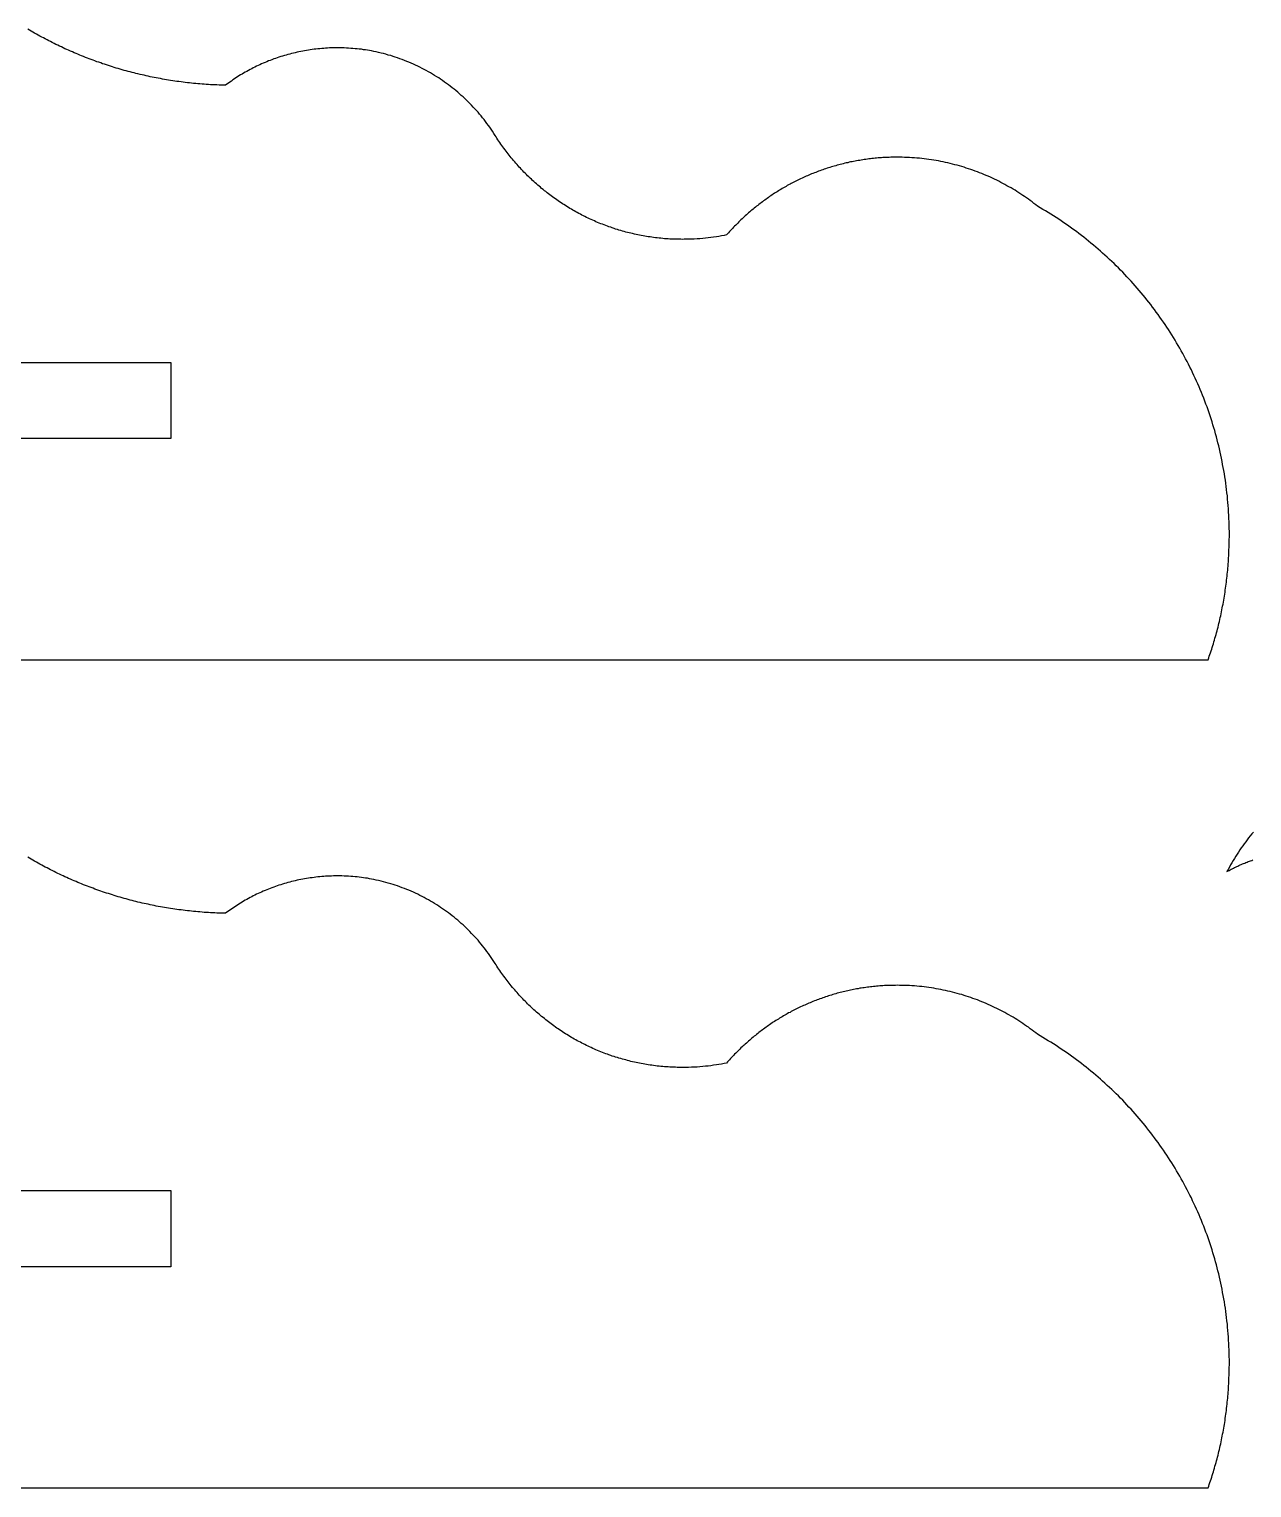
# Model space of a CAD drawing. Extents: x 25 to 747, y 34 to 1185.
# Drawn here: x 516.3 to 615.1, y 321.7 to 439.6 of the extents above; entities that cross this region are included whole.
import ezdxf

# ---------------------------------------------------------------- set-up
doc = ezdxf.new("R2010")
doc.units = 0
doc.layers.add('Default_Layer', color=1, linetype='CONTINUOUS')

msp = doc.modelspace()

# ---------------------------------------------------------------- linework, layer by layer
at = {"layer": 'Default_Layer'}
for points in [[(458.64, 388.65), (611.56, 388.65), (611.61, 388.79), (611.66, 388.93), (611.71, 389.07), (611.76, 389.22), (611.81, 389.36), (611.86, 389.51), (611.9, 389.65), (611.95, 389.8), (611.99, 389.94), (612.04, 390.09), (612.08, 390.24), (612.12, 390.39), (612.17, 390.53), (612.21, 390.68), (612.25, 390.83), (612.29, 390.98), (612.33, 391.13), (612.37, 391.29), (612.4, 391.44), (612.44, 391.59), (612.48, 391.74), (612.51, 391.9), (612.55, 392.05), (612.58, 392.21), (612.62, 392.36), (612.65, 392.52), (612.68, 392.67), (612.71, 392.83), (612.74, 392.99), (612.77, 393.15), (612.8, 393.3), (612.83, 393.46), (612.85, 393.62), (612.88, 393.78), (612.91, 393.94), (612.93, 394.1), (612.95, 394.26), (612.98, 394.42), (613, 394.59), (613.02, 394.75), (613.04, 394.91), (613.06, 395.07), (613.08, 395.24), (613.1, 395.4), (613.11, 395.56), (613.13, 395.73), (613.15, 395.89), (613.16, 396.06), (613.18, 396.22), (613.19, 396.39), (613.2, 396.55), (613.21, 396.72), (613.22, 396.89), (613.23, 397.05), (613.24, 397.22), (613.25, 397.39), (613.25, 397.55), (613.26, 397.72), (613.27, 397.89), (613.27, 398.06), (613.27, 398.23), (613.27, 398.4), (613.28, 398.56), (613.28, 398.73), (613.28, 399), (613.27, 399.26), (613.27, 399.53), (613.26, 399.79), (613.25, 400.06), (613.24, 400.32), (613.22, 400.58), (613.2, 400.84), (613.19, 401.1), (613.16, 401.36), (613.14, 401.62), (613.12, 401.88), (613.09, 402.14), (613.06, 402.4), (613.03, 402.65), (612.99, 402.91), (612.96, 403.17), (612.92, 403.42), (612.88, 403.67), (612.84, 403.93), (612.79, 404.18), (612.74, 404.43), (612.7, 404.68), (612.65, 404.94), (612.59, 405.19), (612.54, 405.43), (612.48, 405.68), (612.42, 405.93), (612.36, 406.18), (612.3, 406.42), (612.23, 406.67), (612.17, 406.91), (612.1, 407.16), (612.03, 407.4), (611.95, 407.64), (611.88, 407.88), (611.8, 408.12), (611.72, 408.36), (611.64, 408.6), (611.56, 408.84), (611.48, 409.08), (611.39, 409.31), (611.3, 409.55), (611.21, 409.78), (611.12, 410.02), (611.02, 410.25), (610.93, 410.48), (610.83, 410.71), (610.73, 410.94), (610.63, 411.17), (610.53, 411.4), (610.42, 411.62), (610.31, 411.85), (610.21, 412.07), (610.1, 412.3), (609.98, 412.52), (609.87, 412.74), (609.75, 412.96), (609.64, 413.18), (609.52, 413.4), (609.4, 413.62), (609.27, 413.83), (609.15, 414.05), (609.02, 414.26), (608.9, 414.47), (608.77, 414.69), (608.63, 414.9), (608.5, 415.11), (608.37, 415.32), (608.23, 415.52), (608.09, 415.73), (607.95, 415.93), (607.81, 416.14), (607.67, 416.34), (607.52, 416.54), (607.38, 416.74), (607.23, 416.94), (607.08, 417.14), (606.93, 417.34), (606.78, 417.53), (606.62, 417.73), (606.47, 417.92), (606.31, 418.11), (606.15, 418.3), (605.99, 418.49), (605.83, 418.68), (605.67, 418.87), (605.5, 419.05), (605.34, 419.23), (605.17, 419.42), (605, 419.6), (604.83, 419.78), (604.66, 419.96), (604.48, 420.13), (604.31, 420.31), (604.13, 420.49), (603.96, 420.66), (603.78, 420.83), (603.6, 421), (603.41, 421.17), (603.23, 421.34), (603.04, 421.5), (602.86, 421.67), (602.67, 421.83), (602.48, 421.99), (602.29, 422.15), (602.1, 422.31), (601.91, 422.47), (601.71, 422.63), (601.52, 422.78), (601.32, 422.93), (601.12, 423.09), (600.92, 423.24), (600.72, 423.38), (600.52, 423.53), (600.32, 423.68), (600.11, 423.82), (599.91, 423.96), (599.7, 424.1), (599.49, 424.24), (599.28, 424.38), (599.07, 424.51), (598.86, 424.65), (598.64, 424.78), (598.43, 424.91), (598.21, 425.04), (598, 425.17), (597.78, 425.3), (597.64, 425.41), (597.49, 425.52), (597.34, 425.64), (597.19, 425.75), (597.04, 425.86), (596.89, 425.96), (596.74, 426.07), (596.58, 426.17), (596.43, 426.28), (596.27, 426.38), (596.12, 426.48), (595.96, 426.58), (595.8, 426.67), (595.64, 426.77), (595.47, 426.86), (595.31, 426.95), (595.15, 427.04), (594.98, 427.13), (594.82, 427.22), (594.65, 427.31), (594.48, 427.39), (594.31, 427.47), (594.14, 427.55), (593.97, 427.63), (593.8, 427.71), (593.62, 427.78), (593.45, 427.86), (593.27, 427.93), (593.1, 428), (592.92, 428.07), (592.74, 428.13), (592.56, 428.2), (592.38, 428.26), (592.2, 428.32), (592.02, 428.38), (591.84, 428.44), (591.66, 428.5), (591.47, 428.55), (591.29, 428.6), (591.1, 428.65), (590.92, 428.7), (590.73, 428.75), (590.54, 428.79), (590.35, 428.83), (590.16, 428.87), (589.97, 428.91), (589.78, 428.95), (589.59, 428.98), (589.4, 429.01), (589.2, 429.04), (589.01, 429.07), (588.81, 429.1), (588.62, 429.12), (588.42, 429.15), (588.23, 429.17), (588.03, 429.18), (587.83, 429.2), (587.63, 429.21), (587.43, 429.23), (587.24, 429.24), (587.04, 429.24), (586.83, 429.25), (586.63, 429.25), (586.43, 429.25), (586.3, 429.25), (586.18, 429.25), (586.05, 429.25), (585.92, 429.25), (585.79, 429.24), (585.66, 429.24), (585.54, 429.23), (585.41, 429.23), (585.28, 429.22), (585.16, 429.21), (585.03, 429.2), (584.9, 429.19), (584.78, 429.18), (584.65, 429.17), (584.53, 429.15), (584.4, 429.14), (584.28, 429.13), (584.15, 429.11), (584.03, 429.1), (583.9, 429.08), (583.78, 429.06), (583.66, 429.04), (583.53, 429.02), (583.41, 429), (583.29, 428.98), (583.16, 428.96), (583.04, 428.94), (582.92, 428.92), (582.8, 428.89), (582.68, 428.87), (582.56, 428.84), (582.44, 428.81), (582.32, 428.79), (582.2, 428.76), (582.08, 428.73), (581.96, 428.7), (581.84, 428.67), (581.72, 428.64), (581.6, 428.61), (581.48, 428.57), (581.36, 428.54), (581.25, 428.51), (581.13, 428.47), (581.01, 428.43), (580.89, 428.4), (580.78, 428.36), (580.66, 428.32), (580.55, 428.28), (580.43, 428.24), (580.32, 428.2), (580.2, 428.16), (580.09, 428.12), (579.97, 428.08), (579.86, 428.03), (579.75, 427.99), (579.63, 427.94), (579.52, 427.9), (579.41, 427.85), (579.3, 427.8), (579.19, 427.76), (579.08, 427.71), (578.97, 427.66), (578.86, 427.61), (578.75, 427.56), (578.64, 427.51), (578.53, 427.46), (578.42, 427.4), (578.31, 427.35), (578.2, 427.29), (578.09, 427.24), (577.99, 427.18), (577.88, 427.13), (577.78, 427.07), (577.67, 427.01), (577.56, 426.96), (577.46, 426.9), (577.35, 426.84), (577.25, 426.78), (577.15, 426.72), (577.04, 426.65), (576.94, 426.59), (576.84, 426.53), (576.74, 426.46), (576.64, 426.4), (576.53, 426.34), (576.43, 426.27), (576.33, 426.2), (576.23, 426.14), (576.13, 426.07), (576.04, 426), (575.94, 425.93), (575.84, 425.86), (575.74, 425.79), (575.65, 425.72), (575.55, 425.65), (575.45, 425.58), (575.36, 425.51), (575.26, 425.43), (575.17, 425.36), (575.07, 425.29), (574.98, 425.21), (574.89, 425.14), (574.8, 425.06), (574.7, 424.98), (574.61, 424.91), (574.52, 424.83), (574.43, 424.75), (574.34, 424.67), (574.25, 424.59), (574.16, 424.51), (574.07, 424.43), (573.99, 424.35), (573.9, 424.27), (573.81, 424.18), (573.73, 424.1), (573.64, 424.02), (573.55, 423.93), (573.47, 423.85), (573.39, 423.76), (573.3, 423.68), (573.22, 423.59), (573.14, 423.5), (573.05, 423.42), (572.97, 423.33), (572.89, 423.24), (572.81, 423.15), (572.73, 423.06), (572.65, 422.97), (572.45, 422.93), (572.25, 422.89), (572.04, 422.85), (571.83, 422.82), (571.61, 422.79), (571.39, 422.76), (571.17, 422.73), (570.95, 422.71), (570.73, 422.69), (570.5, 422.67), (570.27, 422.65), (570.04, 422.64), (569.81, 422.63), (569.58, 422.62), (569.34, 422.62), (569.23, 422.62), (569.11, 422.61), (568.96, 422.62), (568.81, 422.62), (568.66, 422.62), (568.52, 422.62), (568.37, 422.63), (568.22, 422.64), (568.07, 422.64), (567.93, 422.65), (567.78, 422.66), (567.63, 422.67), (567.49, 422.69), (567.34, 422.7), (567.2, 422.72), (567.05, 422.73), (566.91, 422.75), (566.76, 422.77), (566.62, 422.79), (566.48, 422.81), (566.33, 422.83), (566.19, 422.85), (566.05, 422.88), (565.91, 422.9), (565.76, 422.93), (565.62, 422.96), (565.48, 422.98), (565.34, 423.01), (565.2, 423.04), (565.06, 423.08), (564.92, 423.11), (564.78, 423.14), (564.65, 423.18), (564.51, 423.21), (564.37, 423.25), (564.23, 423.29), (564.1, 423.33), (563.96, 423.37), (563.83, 423.41), (563.69, 423.45), (563.56, 423.5), (563.42, 423.54), (563.29, 423.59), (563.15, 423.63), (563.02, 423.68), (562.89, 423.73), (562.76, 423.78), (562.62, 423.83), (562.49, 423.88), (562.36, 423.93), (562.23, 423.99), (562.1, 424.04), (561.98, 424.1), (561.85, 424.16), (561.72, 424.21), (561.59, 424.27), (561.46, 424.33), (561.34, 424.39), (561.21, 424.45), (561.09, 424.52), (560.96, 424.58), (560.84, 424.65), (560.72, 424.71), (560.59, 424.78), (560.47, 424.84), (560.35, 424.91), (560.23, 424.98), (560.11, 425.05), (559.99, 425.12), (559.87, 425.19), (559.75, 425.27), (559.63, 425.34), (559.51, 425.42), (559.39, 425.49), (559.28, 425.57), (559.16, 425.65), (559.05, 425.72), (558.93, 425.8), (558.82, 425.88), (558.7, 425.96), (558.59, 426.05), (558.48, 426.13), (558.37, 426.21), (558.26, 426.3), (558.15, 426.38), (558.04, 426.47), (557.93, 426.55), (557.82, 426.64), (557.71, 426.73), (557.61, 426.82), (557.5, 426.91), (557.4, 427), (557.29, 427.09), (557.19, 427.19), (557.08, 427.28), (556.98, 427.37), (556.88, 427.47), (556.78, 427.56), (556.68, 427.66), (556.58, 427.76), (556.48, 427.86), (556.38, 427.96), (556.28, 428.05), (556.19, 428.16), (556.09, 428.26), (556, 428.36), (555.9, 428.46), (555.81, 428.56), (555.72, 428.67), (555.62, 428.77), (555.53, 428.88), (555.44, 428.99), (555.35, 429.09), (555.26, 429.2), (555.17, 429.31), (555.09, 429.42), (555, 429.53), (554.92, 429.64), (554.83, 429.75), (554.75, 429.86), (554.66, 429.98), (554.58, 430.09), (554.5, 430.2), (554.42, 430.32), (554.34, 430.43), (554.26, 430.55), (554.18, 430.67), (554.1, 430.78), (554.03, 430.9), (553.95, 431.02), (553.85, 431.18), (553.74, 431.35), (553.63, 431.51), (553.52, 431.67), (553.41, 431.82), (553.29, 431.98), (553.18, 432.14), (553.06, 432.29), (552.94, 432.44), (552.82, 432.59), (552.69, 432.74), (552.57, 432.88), (552.44, 433.03), (552.31, 433.17), (552.18, 433.31), (552.05, 433.45), (551.92, 433.59), (551.78, 433.73), (551.64, 433.86), (551.5, 433.99), (551.36, 434.12), (551.22, 434.25), (551.08, 434.38), (550.93, 434.51), (550.78, 434.63), (550.64, 434.75), (550.49, 434.87), (550.33, 434.99), (550.18, 435.11), (550.02, 435.22), (549.87, 435.33), (549.71, 435.44), (549.55, 435.55), (549.39, 435.66), (549.23, 435.76), (549.06, 435.86), (548.9, 435.96), (548.73, 436.06), (548.56, 436.16), (548.39, 436.25), (548.22, 436.34), (548.05, 436.43), (547.88, 436.52), (547.7, 436.6), (547.53, 436.69), (547.35, 436.77), (547.17, 436.85), (546.99, 436.92), (546.81, 437), (546.63, 437.07), (546.44, 437.14), (546.26, 437.21), (546.07, 437.27), (545.88, 437.34), (545.7, 437.4), (545.51, 437.46), (545.32, 437.51), (545.12, 437.57), (544.93, 437.62), (544.74, 437.67), (544.54, 437.71), (544.35, 437.76), (544.15, 437.8), (543.95, 437.84), (543.79, 437.87), (543.63, 437.89), (543.47, 437.92), (543.31, 437.94), (543.14, 437.97), (542.97, 437.99), (542.8, 438.01), (542.63, 438.02), (542.46, 438.04), (542.28, 438.05), (542.11, 438.06), (541.93, 438.07), (541.75, 438.08), (541.57, 438.09), (541.39, 438.09), (541.2, 438.09), (541.05, 438.09), (540.89, 438.09), (540.73, 438.08), (540.57, 438.08), (540.41, 438.07), (540.25, 438.06), (540.1, 438.05), (539.94, 438.04), (539.78, 438.02), (539.63, 438.01), (539.47, 437.99), (539.32, 437.97), (539.16, 437.95), (539.01, 437.93), (538.86, 437.91), (538.7, 437.88), (538.55, 437.86), (538.4, 437.83), (538.25, 437.8), (538.1, 437.77), (537.95, 437.74), (537.8, 437.7), (537.65, 437.67), (537.5, 437.63), (537.35, 437.59), (537.21, 437.55), (537.06, 437.51), (536.92, 437.47), (536.77, 437.43), (536.63, 437.38), (536.48, 437.33), (536.34, 437.29), (536.2, 437.24), (536.06, 437.19), (535.91, 437.13), (535.77, 437.08), (535.63, 437.03), (535.5, 436.97), (535.36, 436.91), (535.22, 436.85), (535.08, 436.79), (534.95, 436.73), (534.81, 436.67), (534.68, 436.6), (534.54, 436.54), (534.41, 436.47), (534.28, 436.4), (534.15, 436.34), (534.02, 436.27), (533.89, 436.19), (533.76, 436.12), (533.63, 436.05), (533.5, 435.97), (533.38, 435.9), (533.25, 435.82), (533.13, 435.74), (533.01, 435.66), (532.88, 435.58), (532.76, 435.5), (532.64, 435.41), (532.52, 435.33), (532.4, 435.24), (532.28, 435.16), (532.17, 435.07), (531.99, 435.07), (531.82, 435.08), (531.65, 435.08), (531.47, 435.09), (531.3, 435.1), (531.13, 435.11), (530.96, 435.11), (530.78, 435.12), (530.61, 435.14), (530.44, 435.15), (530.27, 435.16), (530.1, 435.17), (529.93, 435.19), (529.76, 435.2), (529.59, 435.22), (529.42, 435.24), (529.25, 435.26), (529.08, 435.27), (528.91, 435.29), (528.74, 435.32), (528.57, 435.34), (528.4, 435.36), (528.23, 435.38), (528.06, 435.41), (527.9, 435.43), (527.73, 435.46), (527.56, 435.48), (527.4, 435.51), (527.23, 435.54), (527.06, 435.57), (526.9, 435.6), (526.73, 435.63), (526.57, 435.66), (526.4, 435.69), (526.24, 435.72), (526.07, 435.76), (525.91, 435.79), (525.75, 435.83), (525.58, 435.87), (525.42, 435.9), (525.26, 435.94), (525.09, 435.98), (524.93, 436.02), (524.77, 436.06), (524.61, 436.1), (524.45, 436.14), (524.29, 436.19), (524.13, 436.23), (523.97, 436.27), (523.81, 436.32), (523.65, 436.36), (523.49, 436.41), (523.33, 436.46), (523.17, 436.51), (523.02, 436.56), (522.86, 436.61), (522.7, 436.66), (522.54, 436.71), (522.39, 436.76), (522.23, 436.81), (522.08, 436.87), (521.92, 436.92), (521.77, 436.97), (521.61, 437.03), (521.46, 437.09), (521.3, 437.14), (521.15, 437.2), (521, 437.26), (520.85, 437.32), (520.69, 437.38), (520.54, 437.44), (520.39, 437.5), (520.24, 437.57), (520.09, 437.63), (519.94, 437.69), (519.79, 437.76), (519.64, 437.82), (519.49, 437.89), (519.34, 437.96), (519.19, 438.02), (519.05, 438.09), (518.9, 438.16), (518.75, 438.23), (518.61, 438.3), (518.46, 438.37), (518.31, 438.44), (518.17, 438.51), (518.02, 438.59), (517.88, 438.66), (517.74, 438.74), (517.59, 438.81), (517.45, 438.89), (517.31, 438.96), (517.17, 439.04), (517.02, 439.12), (516.88, 439.2), (516.74, 439.28), (516.6, 439.36), (516.46, 439.44), (516.32, 439.52), (516.18, 439.6)], [(456.7, 412.67), (527.74, 412.67), (527.74, 406.52), (527.74, 406.52), (455.8, 406.52)], [(615.22, 374.73), (615.09, 374.58), (614.97, 374.42), (614.84, 374.26), (614.72, 374.1), (614.6, 373.94), (614.48, 373.78), (614.36, 373.61), (614.24, 373.45), (614.13, 373.28), (614.01, 373.11), (613.9, 372.94), (613.8, 372.77), (613.69, 372.6), (613.58, 372.42), (613.48, 372.25), (613.38, 372.07), (613.28, 371.89), (613.19, 371.71), (613.09, 371.53), (613.18, 371.58), (613.26, 371.62), (613.35, 371.67), (613.44, 371.72), (613.52, 371.76), (613.61, 371.81), (613.7, 371.85), (613.79, 371.9), (613.88, 371.94), (613.97, 371.98), (614.06, 372.03), (614.15, 372.07), (614.24, 372.11), (614.34, 372.15), (614.43, 372.19), (614.52, 372.22), (614.61, 372.26), (614.71, 372.3), (614.8, 372.34), (614.9, 372.37), (614.99, 372.41), (615.09, 372.44), (615.18, 372.47)], [(458.64, 321.74), (611.56, 321.74), (611.61, 321.88), (611.66, 322.02), (611.71, 322.17), (611.76, 322.31), (611.81, 322.45), (611.86, 322.6), (611.9, 322.74), (611.95, 322.89), (611.99, 323.03), (612.04, 323.18), (612.08, 323.33), (612.12, 323.48), (612.17, 323.63), (612.21, 323.78), (612.25, 323.93), (612.29, 324.08), (612.33, 324.23), (612.37, 324.38), (612.4, 324.53), (612.44, 324.68), (612.48, 324.84), (612.51, 324.99), (612.55, 325.14), (612.58, 325.3), (612.62, 325.45), (612.65, 325.61), (612.68, 325.77), (612.71, 325.92), (612.74, 326.08), (612.77, 326.24), (612.8, 326.4), (612.83, 326.55), (612.85, 326.71), (612.88, 326.87), (612.91, 327.03), (612.93, 327.19), (612.95, 327.35), (612.98, 327.52), (613, 327.68), (613.02, 327.84), (613.04, 328), (613.06, 328.16), (613.08, 328.33), (613.1, 328.49), (613.11, 328.65), (613.13, 328.82), (613.15, 328.98), (613.16, 329.15), (613.18, 329.31), (613.19, 329.48), (613.2, 329.64), (613.21, 329.81), (613.22, 329.98), (613.23, 330.14), (613.24, 330.31), (613.25, 330.48), (613.25, 330.65), (613.26, 330.81), (613.27, 330.98), (613.27, 331.15), (613.27, 331.32), (613.27, 331.49), (613.28, 331.66), (613.28, 331.83), (613.28, 332.09), (613.27, 332.36), (613.27, 332.62), (613.26, 332.88), (613.25, 333.15), (613.24, 333.41), (613.22, 333.67), (613.2, 333.93), (613.19, 334.19), (613.16, 334.45), (613.14, 334.71), (613.12, 334.97), (613.09, 335.23), (613.06, 335.49), (613.03, 335.75), (612.99, 336), (612.96, 336.26), (612.92, 336.51), (612.88, 336.77), (612.84, 337.02), (612.79, 337.27), (612.74, 337.53), (612.7, 337.78), (612.65, 338.03), (612.59, 338.28), (612.54, 338.53), (612.48, 338.77), (612.42, 339.02), (612.36, 339.27), (612.3, 339.52), (612.23, 339.76), (612.17, 340.01), (612.1, 340.25), (612.03, 340.49), (611.95, 340.73), (611.88, 340.98), (611.8, 341.22), (611.72, 341.46), (611.64, 341.69), (611.56, 341.93), (611.48, 342.17), (611.39, 342.4), (611.3, 342.64), (611.21, 342.87), (611.12, 343.11), (611.02, 343.34), (610.93, 343.57), (610.83, 343.8), (610.73, 344.03), (610.63, 344.26), (610.53, 344.49), (610.42, 344.71), (610.31, 344.94), (610.21, 345.16), (610.1, 345.39), (609.98, 345.61), (609.87, 345.83), (609.75, 346.05), (609.64, 346.27), (609.52, 346.49), (609.4, 346.71), (609.27, 346.92), (609.15, 347.14), (609.02, 347.35), (608.9, 347.57), (608.77, 347.78), (608.63, 347.99), (608.5, 348.2), (608.37, 348.41), (608.23, 348.61), (608.09, 348.82), (607.95, 349.03), (607.81, 349.23), (607.67, 349.43), (607.52, 349.63), (607.38, 349.83), (607.23, 350.03), (607.08, 350.23), (606.93, 350.43), (606.78, 350.62), (606.62, 350.82), (606.47, 351.01), (606.31, 351.2), (606.15, 351.39), (605.99, 351.58), (605.83, 351.77), (605.67, 351.96), (605.5, 352.14), (605.34, 352.33), (605.17, 352.51), (605, 352.69), (604.83, 352.87), (604.66, 353.05), (604.48, 353.23), (604.31, 353.4), (604.13, 353.58), (603.96, 353.75), (603.78, 353.92), (603.6, 354.09), (603.41, 354.26), (603.23, 354.43), (603.04, 354.6), (602.86, 354.76), (602.67, 354.92), (602.48, 355.09), (602.29, 355.25), (602.1, 355.41), (601.91, 355.56), (601.71, 355.72), (601.52, 355.87), (601.32, 356.03), (601.12, 356.18), (600.92, 356.33), (600.72, 356.48), (600.52, 356.62), (600.32, 356.77), (600.11, 356.91), (599.91, 357.05), (599.7, 357.19), (599.49, 357.33), (599.28, 357.47), (599.07, 357.61), (598.86, 357.74), (598.64, 357.87), (598.43, 358), (598.21, 358.13), (598, 358.26), (597.78, 358.39), (597.64, 358.5), (597.49, 358.62), (597.34, 358.73), (597.19, 358.84), (597.04, 358.95), (596.89, 359.05), (596.74, 359.16), (596.58, 359.27), (596.43, 359.37), (596.27, 359.47), (596.12, 359.57), (595.96, 359.67), (595.8, 359.77), (595.64, 359.86), (595.47, 359.95), (595.31, 360.05), (595.15, 360.14), (594.98, 360.23), (594.82, 360.31), (594.65, 360.4), (594.48, 360.48), (594.31, 360.56), (594.14, 360.64), (593.97, 360.72), (593.8, 360.8), (593.62, 360.88), (593.45, 360.95), (593.27, 361.02), (593.1, 361.09), (592.92, 361.16), (592.74, 361.23), (592.56, 361.29), (592.38, 361.35), (592.2, 361.42), (592.02, 361.47), (591.84, 361.53), (591.66, 361.59), (591.47, 361.64), (591.29, 361.69), (591.1, 361.74), (590.92, 361.79), (590.73, 361.84), (590.54, 361.88), (590.35, 361.92), (590.16, 361.96), (589.97, 362), (589.78, 362.04), (589.59, 362.07), (589.4, 362.11), (589.2, 362.14), (589.01, 362.16), (588.81, 362.19), (588.62, 362.22), (588.42, 362.24), (588.23, 362.26), (588.03, 362.28), (587.83, 362.29), (587.63, 362.31), (587.43, 362.32), (587.24, 362.33), (587.04, 362.34), (586.83, 362.34), (586.63, 362.34), (586.43, 362.35), (586.3, 362.34), (586.18, 362.34), (586.05, 362.34), (585.92, 362.34), (585.79, 362.33), (585.66, 362.33), (585.54, 362.32), (585.41, 362.32), (585.28, 362.31), (585.16, 362.3), (585.03, 362.29), (584.9, 362.28), (584.78, 362.27), (584.65, 362.26), (584.53, 362.25), (584.4, 362.23), (584.28, 362.22), (584.15, 362.2), (584.03, 362.19), (583.9, 362.17), (583.78, 362.15), (583.66, 362.14), (583.53, 362.12), (583.41, 362.1), (583.29, 362.07), (583.16, 362.05), (583.04, 362.03), (582.92, 362.01), (582.8, 361.98), (582.68, 361.96), (582.56, 361.93), (582.44, 361.91), (582.32, 361.88), (582.2, 361.85), (582.08, 361.82), (581.96, 361.79), (581.84, 361.76), (581.72, 361.73), (581.6, 361.7), (581.48, 361.66), (581.36, 361.63), (581.25, 361.6), (581.13, 361.56), (581.01, 361.53), (580.89, 361.49), (580.78, 361.45), (580.66, 361.41), (580.55, 361.37), (580.43, 361.33), (580.32, 361.29), (580.2, 361.25), (580.09, 361.21), (579.97, 361.17), (579.86, 361.12), (579.75, 361.08), (579.63, 361.04), (579.52, 360.99), (579.41, 360.94), (579.3, 360.9), (579.19, 360.85), (579.08, 360.8), (578.97, 360.75), (578.86, 360.7), (578.75, 360.65), (578.64, 360.6), (578.53, 360.55), (578.42, 360.49), (578.31, 360.44), (578.2, 360.39), (578.09, 360.33), (577.99, 360.28), (577.88, 360.22), (577.78, 360.16), (577.67, 360.11), (577.56, 360.05), (577.46, 359.99), (577.35, 359.93), (577.25, 359.87), (577.15, 359.81), (577.04, 359.75), (576.94, 359.68), (576.84, 359.62), (576.74, 359.56), (576.64, 359.49), (576.53, 359.43), (576.43, 359.36), (576.33, 359.3), (576.23, 359.23), (576.13, 359.16), (576.04, 359.09), (575.94, 359.02), (575.84, 358.96), (575.74, 358.89), (575.65, 358.81), (575.55, 358.74), (575.45, 358.67), (575.36, 358.6), (575.26, 358.53), (575.17, 358.45), (575.07, 358.38), (574.98, 358.3), (574.89, 358.23), (574.8, 358.15), (574.7, 358.07), (574.61, 358), (574.52, 357.92), (574.43, 357.84), (574.34, 357.76), (574.25, 357.68), (574.16, 357.6), (574.07, 357.52), (573.99, 357.44), (573.9, 357.36), (573.81, 357.28), (573.73, 357.19), (573.64, 357.11), (573.55, 357.02), (573.47, 356.94), (573.39, 356.85), (573.3, 356.77), (573.22, 356.68), (573.14, 356.59), (573.05, 356.51), (572.97, 356.42), (572.89, 356.33), (572.81, 356.24), (572.73, 356.15), (572.65, 356.06), (572.45, 356.02), (572.25, 355.98), (572.04, 355.95), (571.83, 355.91), (571.61, 355.88), (571.39, 355.85), (571.17, 355.82), (570.95, 355.8), (570.73, 355.78), (570.5, 355.76), (570.27, 355.74), (570.04, 355.73), (569.81, 355.72), (569.58, 355.71), (569.34, 355.71), (569.23, 355.71), (569.11, 355.71), (568.96, 355.71), (568.81, 355.71), (568.66, 355.71), (568.52, 355.72), (568.37, 355.72), (568.22, 355.73), (568.07, 355.74), (567.93, 355.75), (567.78, 355.76), (567.63, 355.77), (567.49, 355.78), (567.34, 355.79), (567.2, 355.81), (567.05, 355.82), (566.91, 355.84), (566.76, 355.86), (566.62, 355.88), (566.48, 355.9), (566.33, 355.92), (566.19, 355.94), (566.05, 355.97), (565.91, 355.99), (565.76, 356.02), (565.62, 356.05), (565.48, 356.08), (565.34, 356.11), (565.2, 356.14), (565.06, 356.17), (564.92, 356.2), (564.78, 356.23), (564.65, 356.27), (564.51, 356.31), (564.37, 356.34), (564.23, 356.38), (564.1, 356.42), (563.96, 356.46), (563.83, 356.5), (563.69, 356.54), (563.56, 356.59), (563.42, 356.63), (563.29, 356.68), (563.15, 356.73), (563.02, 356.77), (562.89, 356.82), (562.76, 356.87), (562.62, 356.92), (562.49, 356.97), (562.36, 357.03), (562.23, 357.08), (562.1, 357.14), (561.98, 357.19), (561.85, 357.25), (561.72, 357.31), (561.59, 357.36), (561.46, 357.42), (561.34, 357.48), (561.21, 357.55), (561.09, 357.61), (560.96, 357.67), (560.84, 357.74), (560.72, 357.8), (560.59, 357.87), (560.47, 357.94), (560.35, 358), (560.23, 358.07), (560.11, 358.14), (559.99, 358.21), (559.87, 358.29), (559.75, 358.36), (559.63, 358.43), (559.51, 358.51), (559.39, 358.58), (559.28, 358.66), (559.16, 358.74), (559.05, 358.82), (558.93, 358.89), (558.82, 358.97), (558.7, 359.06), (558.59, 359.14), (558.48, 359.22), (558.37, 359.3), (558.26, 359.39), (558.15, 359.47), (558.04, 359.56), (557.93, 359.65), (557.82, 359.73), (557.71, 359.82), (557.61, 359.91), (557.5, 360), (557.4, 360.09), (557.29, 360.18), (557.19, 360.28), (557.08, 360.37), (556.98, 360.46), (556.88, 360.56), (556.78, 360.66), (556.68, 360.75), (556.58, 360.85), (556.48, 360.95), (556.38, 361.05), (556.28, 361.15), (556.19, 361.25), (556.09, 361.35), (556, 361.45), (555.9, 361.55), (555.81, 361.66), (555.72, 361.76), (555.62, 361.87), (555.53, 361.97), (555.44, 362.08), (555.35, 362.18), (555.26, 362.29), (555.17, 362.4), (555.09, 362.51), (555, 362.62), (554.92, 362.73), (554.83, 362.84), (554.75, 362.95), (554.66, 363.07), (554.58, 363.18), (554.5, 363.3), (554.42, 363.41), (554.34, 363.53), (554.26, 363.64), (554.18, 363.76), (554.1, 363.88), (554.03, 363.99), (553.95, 364.11), (553.85, 364.28), (553.74, 364.44), (553.63, 364.6), (553.52, 364.76), (553.41, 364.92), (553.29, 365.07), (553.18, 365.23), (553.06, 365.38), (552.94, 365.53), (552.82, 365.68), (552.69, 365.83), (552.57, 365.98), (552.44, 366.12), (552.31, 366.26), (552.18, 366.4), (552.05, 366.54), (551.92, 366.68), (551.78, 366.82), (551.64, 366.95), (551.5, 367.09), (551.36, 367.22), (551.22, 367.35), (551.08, 367.47), (550.93, 367.6), (550.78, 367.72), (550.64, 367.84), (550.49, 367.96), (550.33, 368.08), (550.18, 368.2), (550.02, 368.31), (549.87, 368.42), (549.71, 368.53), (549.55, 368.64), (549.39, 368.75), (549.23, 368.85), (549.06, 368.95), (548.9, 369.05), (548.73, 369.15), (548.56, 369.25), (548.39, 369.34), (548.22, 369.43), (548.05, 369.52), (547.88, 369.61), (547.7, 369.7), (547.53, 369.78), (547.35, 369.86), (547.17, 369.94), (546.99, 370.02), (546.81, 370.09), (546.63, 370.16), (546.44, 370.23), (546.26, 370.3), (546.07, 370.37), (545.88, 370.43), (545.7, 370.49), (545.51, 370.55), (545.32, 370.6), (545.12, 370.66), (544.93, 370.71), (544.74, 370.76), (544.54, 370.8), (544.35, 370.85), (544.15, 370.89), (543.95, 370.93), (543.79, 370.96), (543.63, 370.99), (543.47, 371.01), (543.31, 371.04), (543.14, 371.06), (542.97, 371.08), (542.8, 371.1), (542.63, 371.12), (542.46, 371.13), (542.28, 371.14), (542.11, 371.16), (541.93, 371.16), (541.75, 371.17), (541.57, 371.18), (541.39, 371.18), (541.2, 371.18), (541.05, 371.18), (540.89, 371.18), (540.73, 371.17), (540.57, 371.17), (540.41, 371.16), (540.25, 371.15), (540.1, 371.14), (539.94, 371.13), (539.78, 371.11), (539.63, 371.1), (539.47, 371.08), (539.32, 371.06), (539.16, 371.04), (539.01, 371.02), (538.86, 371), (538.7, 370.97), (538.55, 370.95), (538.4, 370.92), (538.25, 370.89), (538.1, 370.86), (537.95, 370.83), (537.8, 370.79), (537.65, 370.76), (537.5, 370.72), (537.35, 370.68), (537.21, 370.64), (537.06, 370.6), (536.92, 370.56), (536.77, 370.52), (536.63, 370.47), (536.48, 370.43), (536.34, 370.38), (536.2, 370.33), (536.06, 370.28), (535.91, 370.23), (535.77, 370.17), (535.63, 370.12), (535.5, 370.06), (535.36, 370), (535.22, 369.94), (535.08, 369.88), (534.95, 369.82), (534.81, 369.76), (534.68, 369.7), (534.54, 369.63), (534.41, 369.56), (534.28, 369.5), (534.15, 369.43), (534.02, 369.36), (533.89, 369.29), (533.76, 369.21), (533.63, 369.14), (533.5, 369.06), (533.38, 368.99), (533.25, 368.91), (533.13, 368.83), (533.01, 368.75), (532.88, 368.67), (532.76, 368.59), (532.64, 368.5), (532.52, 368.42), (532.4, 368.33), (532.28, 368.25), (532.17, 368.16), (531.99, 368.16), (531.82, 368.17), (531.65, 368.17), (531.47, 368.18), (531.3, 368.19), (531.13, 368.2), (530.96, 368.21), (530.78, 368.22), (530.61, 368.23), (530.44, 368.24), (530.27, 368.25), (530.1, 368.27), (529.93, 368.28), (529.76, 368.3), (529.59, 368.31), (529.42, 368.33), (529.25, 368.35), (529.08, 368.37), (528.91, 368.39), (528.74, 368.41), (528.57, 368.43), (528.4, 368.45), (528.23, 368.47), (528.06, 368.5), (527.9, 368.52), (527.73, 368.55), (527.56, 368.57), (527.4, 368.6), (527.23, 368.63), (527.06, 368.66), (526.9, 368.69), (526.73, 368.72), (526.57, 368.75), (526.4, 368.78), (526.24, 368.82), (526.07, 368.85), (525.91, 368.89), (525.75, 368.92), (525.58, 368.96), (525.42, 368.99), (525.26, 369.03), (525.09, 369.07), (524.93, 369.11), (524.77, 369.15), (524.61, 369.19), (524.45, 369.23), (524.29, 369.28), (524.13, 369.32), (523.97, 369.36), (523.81, 369.41), (523.65, 369.46), (523.49, 369.5), (523.33, 369.55), (523.17, 369.6), (523.02, 369.65), (522.86, 369.7), (522.7, 369.75), (522.54, 369.8), (522.39, 369.85), (522.23, 369.9), (522.08, 369.96), (521.92, 370.01), (521.77, 370.07), (521.61, 370.12), (521.46, 370.18), (521.3, 370.24), (521.15, 370.29), (521, 370.35), (520.85, 370.41), (520.69, 370.47), (520.54, 370.53), (520.39, 370.6), (520.24, 370.66), (520.09, 370.72), (519.94, 370.78), (519.79, 370.85), (519.64, 370.91), (519.49, 370.98), (519.34, 371.05), (519.19, 371.11), (519.05, 371.18), (518.9, 371.25), (518.75, 371.32), (518.61, 371.39), (518.46, 371.46), (518.31, 371.53), (518.17, 371.61), (518.02, 371.68), (517.88, 371.75), (517.74, 371.83), (517.59, 371.9), (517.45, 371.98), (517.31, 372.05), (517.17, 372.13), (517.02, 372.21), (516.88, 372.29), (516.74, 372.37), (516.6, 372.45), (516.46, 372.53), (516.32, 372.61), (516.18, 372.69)], [(456.7, 345.76), (527.74, 345.76), (527.74, 339.61), (527.74, 339.61), (455.8, 339.61)]]:
    msp.add_lwpolyline(points, dxfattribs=at)

doc.saveas('drawing.dxf')
